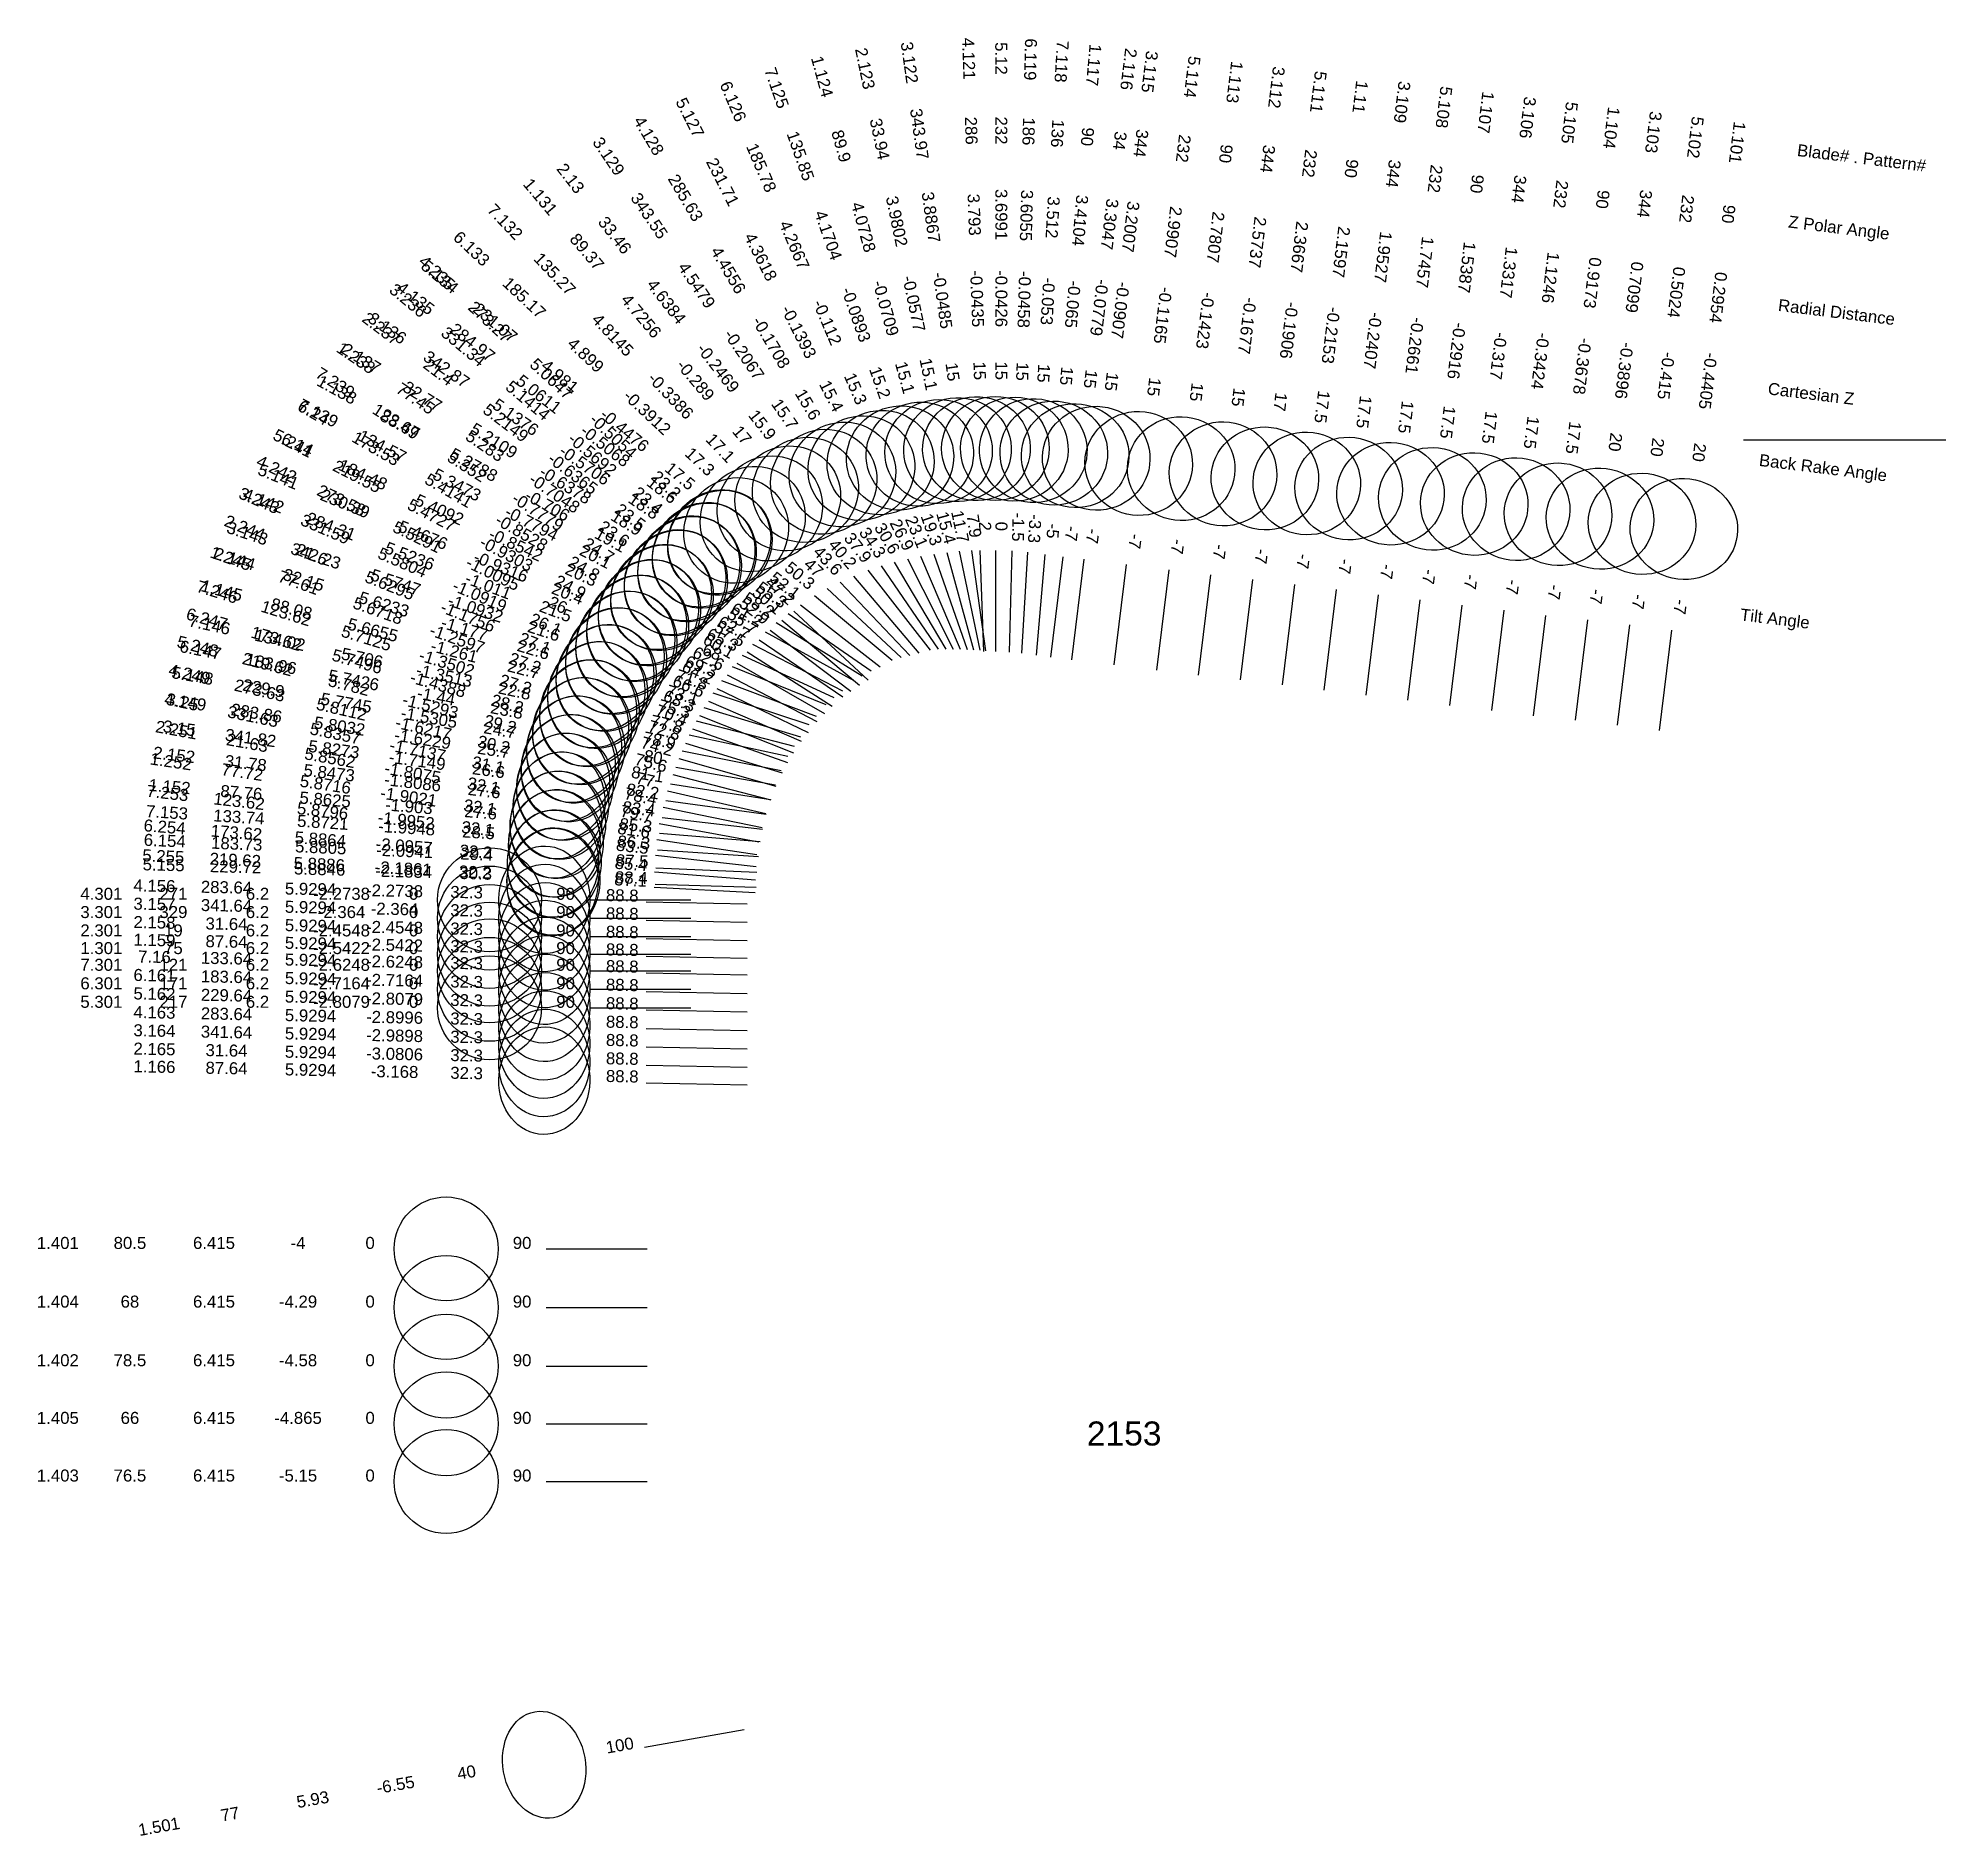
# Model space of a CAD drawing. Header units: inches. Extents: x 27.57 to 37, y 11.1 to 19.99.
import ezdxf
from ezdxf.enums import TextEntityAlignment as Align

# ---------------------------------------------------------------- set-up
doc = ezdxf.new("R2010")
doc.units = ezdxf.units.IN
doc.header["$MEASUREMENT"] = 0
for name, color, linetype, true_color in [('Blade_1', 30, 'Continuous', 0xff7f00), ('Blade_2', 7, 'Continuous', 0xcccc00), ('Blade_3', 7, 'Continuous', 0x00cc00), ('Blade_4', 7, 'Continuous', 0x00cccc), ('Blade_5', 7, 'Continuous', 0x0066cc), ('Blade_6', 190, 'Continuous', 0x7f00ff), ('Blade_7', 7, 'Continuous', 0xcc00cc)]:
    doc.layers.add(name, color=color, linetype=linetype, true_color=true_color)
doc.styles.get("Standard").update_dxf_attribs({"font": 'arial.ttf'})

msp = doc.modelspace()

# ---------------------------------------------------------------- linework, layer by layer
msp.add_line((36, 18), (37, 18))
at = {"layer": 'Blade_1'}
for p, q in [((32.0607, 17.4436), (32.1933, 16.9615)), ((32.5457, 17.4334), (32.5021, 16.9353)), ((33.1579, 17.358), (33.097, 16.8617)), ((31.5996, 17.3266), (31.9226, 16.9449)), ((33.7789, 17.285), (33.718, 16.7887)), ((34.3999, 17.2087), (34.339, 16.7124)), ((35.0213, 17.1325), (34.9604, 16.6362)), ((31.1331, 17.0118), (31.5464, 16.7304)), ((31.1625, 17.0516), (31.6007, 16.8109)), ((35.6432, 17.0598), (35.5823, 16.5635)), ((30.8216, 16.6116), (31.3053, 16.4851)), ((30.8026, 16.5717), (31.2737, 16.4043)), ((30.6393, 16.0554), (31.1375, 16.014)), ((30.6265, 16.0241), (31.1211, 15.9508)), ((30.2945, 15.4578), (30.7945, 15.4578)), ((30.574, 15.4475), (31.0739, 15.4372)), ((30.574, 14.8217), (31.0739, 14.8114)), ((30.0795, 14), (30.5795, 14)), ((30.0795, 13.71), (30.5795, 13.71)), ((30.0795, 13.42), (30.5795, 13.42)), ((30.0795, 13.135), (30.5795, 13.135)), ((30.0795, 12.85), (30.5795, 12.85)), ((30.5659, 11.5374), (31.0583, 11.6243))]:
    msp.add_line(p, q, dxfattribs=at)
for centre, major_axis, ratio in [((31.9272, 17.9291), (0.2565, 0.0705), 0.965258), ((32.5896, 17.935), (0.265, -0.0232), 0.965926), ((33.2193, 17.8577), (0.264, -0.0324), 0.965926), ((33.8403, 17.7847), (0.264, -0.0324), 0.953717), ((31.2744, 17.711), (0.2031, 0.1718), 0.956442), ((34.4613, 17.7084), (0.264, -0.0324), 0.953717), ((35.0827, 17.6322), (0.264, -0.0324), 0.953717), ((35.7046, 17.5595), (0.264, -0.0324), 0.939693), ((30.7212, 17.294), (0.1281, 0.2331), 0.94484), ((30.717, 17.2952), (0.1497, 0.2199), 0.916068), ((30.3282, 16.7403), (0.0891, 0.2506), 0.889747), ((30.3345, 16.739), (0.0673, 0.2573), 0.922522), ((30.1284, 16.0979), (0.039, 0.2631), 0.846848), ((30.1375, 16.097), (0.022, 0.2651), 0.886239), ((29.8, 15.4578), (0, 0.257), 1), ((30.0706, 15.4578), (0.0055, 0.2659), 0.84566), ((30.0706, 14.832), (0.0055, 0.2659), 0.84566), ((29.585, 14), (0, 0.257), 1), ((29.585, 13.71), (0, 0.257), 1), ((29.585, 13.42), (0, 0.257), 1), ((29.585, 13.135), (0, 0.257), 1), ((29.585, 12.85), (0, 0.257), 1), ((30.07, 11.45), (-0.0462, 0.262), 0.766044)]:
    msp.add_ellipse(centre, major_axis=major_axis, ratio=ratio, dxfattribs=at)
at = {"layer": 'Blade_2'}
for p, q in [((32.1222, 17.4493), (32.2239, 16.9598)), ((31.6707, 17.3557), (31.9778, 16.961)), ((32.6339, 17.4224), (32.573, 16.9261)), ((31.217, 17.0969), (31.642, 16.8335)), ((31.1867, 17.0598), (31.5855, 16.7583)), ((30.8383, 16.638), (31.3027, 16.4529)), ((30.8585, 16.6767), (31.3369, 16.5315)), ((30.6528, 16.1334), (31.1495, 16.0757)), ((30.6392, 16.1026), (31.1311, 16.0133)), ((30.2945, 15.5452), (30.7945, 15.5452)), ((30.574, 15.5349), (31.0739, 15.5246)), ((30.574, 14.9091), (31.0739, 14.8988))]:
    msp.add_line(p, q, dxfattribs=at)
for centre, major_axis, ratio in [((32.0198, 17.9423), (0.2604, 0.0541), 0.96554), ((32.6953, 17.9221), (0.264, -0.0324), 0.965926), ((31.3616, 17.7531), (0.21, 0.1633), 0.961858), ((30.7891, 17.3622), (0.1401, 0.2261), 0.945948), ((30.7851, 17.3635), (0.1604, 0.2122), 0.917143), ((30.3705, 16.8244), (0.0985, 0.2471), 0.890432), ((30.3767, 16.823), (0.0773, 0.2545), 0.923232), ((30.1438, 16.1925), (0.0475, 0.2617), 0.847132), ((30.1527, 16.1914), (0.0307, 0.2642), 0.886536), ((29.8, 15.5452), (0, 0.257), 1), ((30.0706, 15.5452), (0.0055, 0.2659), 0.84566), ((30.0706, 14.9194), (0.0055, 0.2659), 0.84566)]:
    msp.add_ellipse(centre, major_axis=major_axis, ratio=ratio, dxfattribs=at)
at = {"layer": 'Blade_3'}
for p, q in [((32.1829, 17.4528), (32.252, 16.9576)), ((31.7361, 17.3775), (32.0181, 16.9646)), ((32.7379, 17.4096), (32.677, 16.9133)), ((33.3649, 17.3326), (33.304, 16.8363)), ((33.9859, 17.2596), (33.925, 16.7633)), ((34.6069, 17.1833), (34.546, 16.687)), ((31.2451, 17.108), (31.6288, 16.7875)), ((31.2761, 17.1425), (31.687, 16.8575)), ((35.2287, 17.1107), (35.1678, 16.6144)), ((30.8818, 16.7084), (31.3408, 16.5101)), ((30.9035, 16.7494), (31.3785, 16.593)), ((30.6574, 16.1847), (31.1471, 16.0838)), ((30.6716, 16.2172), (31.167, 16.1497)), ((30.2945, 15.636), (30.7945, 15.636)), ((30.574, 15.6257), (31.0739, 15.6154)), ((30.574, 14.9999), (31.0739, 14.9896))]:
    msp.add_line(p, q, dxfattribs=at)
for centre, major_axis, ratio in [((32.1133, 17.9515), (0.2634, 0.0368), 0.965748), ((32.7993, 17.9093), (0.264, -0.0324), 0.965926), ((31.4521, 17.7933), (0.2197, 0.15), 0.962594), ((33.4263, 17.8323), (0.264, -0.0324), 0.965926), ((34.0473, 17.7593), (0.264, -0.0324), 0.953717), ((34.6683, 17.683), (0.264, -0.0324), 0.953717), ((35.2901, 17.6104), (0.264, -0.0324), 0.939693), ((30.8624, 17.4294), (0.1516, 0.2186), 0.946928), ((30.8586, 17.4308), (0.1705, 0.2042), 0.918093), ((30.4196, 16.9081), (0.1055, 0.2442), 0.898335), ((30.4253, 16.9068), (0.0832, 0.2527), 0.929776), ((30.1643, 16.2863), (0.0537, 0.2605), 0.855886), ((30.1727, 16.2851), (0.0359, 0.2636), 0.893978), ((29.8, 15.636), (0, 0.257), 1), ((30.0706, 15.636), (0.0055, 0.2659), 0.84566), ((30.0706, 15.0102), (0.0055, 0.2659), 0.84566)]:
    msp.add_ellipse(centre, major_axis=major_axis, ratio=ratio, dxfattribs=at)
at = {"layer": 'Blade_4'}
for p, q in [((32.2246, 17.4533), (32.242, 16.9536)), ((31.8008, 17.3959), (32.0555, 16.9656)), ((31.3364, 17.1841), (31.7311, 16.8772)), ((31.3048, 17.1525), (31.6717, 16.8128)), ((30.9473, 16.8109), (31.415, 16.6339)), ((30.9243, 16.7715), (31.3745, 16.554)), ((30.6794, 16.2649), (31.1665, 16.1522)), ((30.6942, 16.2993), (31.1882, 16.222)), ((30.2945, 15.7262), (30.7945, 15.7262)), ((30.574, 15.7159), (31.0739, 15.7056)), ((30.574, 15.0901), (31.0739, 15.0798))]:
    msp.add_line(p, q, dxfattribs=at)
for centre, major_axis, ratio in [((32.207, 17.9565), (0.2658, 0.0093), 0.965926), ((31.5444, 17.8292), (0.2289, 0.1355), 0.96327), ((30.9389, 17.4932), (0.1633, 0.21), 0.947904), ((30.9353, 17.4946), (0.1807, 0.1952), 0.919039), ((30.4709, 16.9905), (0.1157, 0.2395), 0.899164), ((30.4764, 16.989), (0.0941, 0.2488), 0.930634), ((30.1888, 16.3783), (0.0599, 0.2592), 0.864477), ((30.1968, 16.3771), (0.0411, 0.2628), 0.901249), ((29.8, 15.7262), (0, 0.257), 1), ((30.0706, 15.7262), (0.0055, 0.2659), 0.84566), ((30.0706, 15.1004), (0.0055, 0.2659), 0.84566)]:
    msp.add_ellipse(centre, major_axis=major_axis, ratio=ratio, dxfattribs=at)
at = {"layer": 'Blade_5'}
for p, q in [((32.3011, 17.4539), (32.3012, 16.9539)), ((31.8663, 17.4118), (32.0928, 16.9661)), ((32.9479, 17.3838), (32.887, 16.8875)), ((33.5719, 17.3097), (33.511, 16.8134)), ((31.4064, 17.2308), (31.7911, 16.9114)), ((34.1929, 17.2342), (34.132, 16.7379)), ((34.814, 17.1579), (34.7531, 16.6616)), ((35.4362, 17.0853), (35.3753, 16.589)), ((30.9744, 16.838), (31.4183, 16.6079)), ((30.9992, 16.8796), (31.4627, 16.6922)), ((30.7057, 16.3454), (31.19, 16.221)), ((30.7213, 16.3819), (31.2137, 16.2949)), ((30.6142, 15.7883), (31.1136, 15.7628)), ((30.6187, 15.8028), (31.1185, 15.7891)), ((30.2945, 15.1921), (30.7945, 15.1921)), ((30.574, 15.1818), (31.0739, 15.1715))]:
    msp.add_line(p, q, dxfattribs=at)
for centre, major_axis, ratio in [((32.3009, 17.9574), (0.266, 0.0001), 0.965926), ((31.6382, 17.8607), (0.2371, 0.1205), 0.96388), ((33.0093, 17.8835), (0.264, -0.0324), 0.965926), ((33.6333, 17.8094), (0.264, -0.0324), 0.956305), ((34.2543, 17.7339), (0.264, -0.0324), 0.953717), ((34.8754, 17.6576), (0.264, -0.0324), 0.953717), ((31.019, 17.5524), (0.1699, 0.2047), 0.953766), ((35.4976, 17.585), (0.264, -0.0324), 0.939693), ((30.5273, 17.0697), (0.1224, 0.2362), 0.906881), ((30.5324, 17.0684), (0.0997, 0.2466), 0.93698), ((30.218, 16.4707), (0.0662, 0.2576), 0.87287), ((30.2255, 16.4695), (0.0463, 0.2619), 0.908311), ((30.1114, 15.8139), (0.0135, 0.2657), 0.846467), ((30.1154, 15.8166), (0.0073, 0.2659), 0.863007), ((29.8, 15.1921), (0, 0.257), 1), ((30.0706, 15.1921), (0.0055, 0.2659), 0.84566)]:
    msp.add_ellipse(centre, major_axis=major_axis, ratio=ratio, dxfattribs=at)
at = {"layer": 'Blade_6'}
for p, q in [((32.3813, 17.4509), (32.3682, 16.951)), ((31.9307, 17.4248), (32.1268, 16.9649)), ((31.4691, 17.2653), (31.8347, 16.9242)), ((31.0223, 16.896), (31.4556, 16.6466)), ((31.0484, 16.9357), (31.5028, 16.7271)), ((30.7349, 16.4241), (31.216, 16.288)), ((30.7514, 16.4628), (31.242, 16.3662)), ((30.6156, 15.8643), (31.114, 15.8247)), ((30.6225, 15.8842), (31.122, 15.8626)), ((30.2945, 15.2836), (30.7945, 15.2836)), ((30.574, 15.2733), (31.0739, 15.263))]:
    msp.add_line(p, q, dxfattribs=at)
for centre, major_axis, ratio in [((32.3945, 17.9542), (0.2659, -0.007), 0.965926), ((31.7333, 17.888), (0.2447, 0.1043), 0.96442), ((31.101, 17.6088), (0.1815, 0.1945), 0.954697), ((30.5908, 17.1458), (0.111, 0.2417), 0.937904), ((30.5859, 17.1472), (0.1327, 0.2305), 0.907774), ((30.2504, 16.5612), (0.0724, 0.256), 0.881062), ((30.2574, 16.56), (0.0514, 0.261), 0.915162), ((30.1136, 15.9043), (0.0211, 0.2652), 0.846531), ((30.1195, 15.9059), (0.0115, 0.2658), 0.87095), ((29.8, 15.2836), (0, 0.257), 1), ((30.0706, 15.2836), (0.0055, 0.2659), 0.84566)]:
    msp.add_ellipse(centre, major_axis=major_axis, ratio=ratio, dxfattribs=at)
at = {"layer": 'Blade_7'}
for p, q in [((31.9961, 17.4355), (32.1615, 16.9637)), ((32.459, 17.4443), (32.4302, 16.9452)), ((31.5327, 17.2968), (31.8776, 16.9348)), ((31.0999, 16.9894), (31.5441, 16.7597)), ((31.0728, 16.9517), (31.4945, 16.6831)), ((30.7861, 16.542), (31.2747, 16.4361)), ((30.7684, 16.501), (31.2461, 16.3531)), ((30.6206, 15.9475), (31.1173, 15.8905)), ((30.6303, 15.9729), (31.1293, 15.9408)), ((30.2945, 15.3752), (30.7945, 15.3752)), ((30.574, 15.3649), (31.0739, 15.3546))]:
    msp.add_line(p, q, dxfattribs=at)
for centre, major_axis, ratio in [((32.488, 17.947), (0.2656, -0.0153), 0.965926), ((31.8296, 17.9107), (0.251, 0.088), 0.964877), ((31.1855, 17.6614), (0.1926, 0.1835), 0.955585), ((30.6527, 17.2206), (0.1222, 0.2363), 0.938822), ((30.648, 17.2221), (0.1429, 0.2244), 0.908664), ((30.2875, 16.6498), (0.0786, 0.2541), 0.889047), ((30.294, 16.6487), (0.0564, 0.26), 0.921796), ((30.1204, 16.0048), (0.0303, 0.2643), 0.84669), ((30.1279, 16.0052), (0.0171, 0.2655), 0.878727), ((29.8, 15.3752), (0, 0.257), 1), ((30.0706, 15.3752), (0.0055, 0.2659), 0.84566)]:
    msp.add_ellipse(centre, major_axis=major_axis, ratio=ratio, dxfattribs=at)

# ---------------------------------------------------------------- texts
for s, height, p in [('Blade# . Pattern#', 0.059375, (36.2657, 19.4336)), ('Z Polar Angle', 0.059375, (36.2223, 19.08)), ('Radial Distance', 0.059375, (36.1716, 18.6675)), ('Cartesian Z', 0.059375, (36.121, 18.2549)), ('Back Rake Angle', 0.059375, (36.0775, 17.9013)), ('Tilt Angle', 0.05937, (35.9838, 17.1376))]:
    msp.add_text(s, height=height, rotation=353).set_placement(p, align=Align.MIDDLE_LEFT)
msp.add_text('2153', height=0.11875).set_placement((32.9375, 13.0875), align=Align.MIDDLE_CENTER)
at = {"layer": 'Blade_1'}
for s, rotation, p in [('1.117', 265, (32.7577, 19.8562)), ('1.124', 285.3775, (31.4158, 19.7886)), ('1.113', 263, (33.4543, 19.7718)), ('1.11', 263, (34.0753, 19.6988)), ('1.107', 263, (34.6963, 19.6225)), ('1.104', 263, (35.3177, 19.5463)), ('89.9', 285.3775, (31.5103, 19.4451)), ('90', 265, (32.7266, 19.5013)), ('1.101', 263, (35.9396, 19.4736)), ('90', 263, (33.4109, 19.4182)), ('90', 263, (34.0319, 19.3452)), ('1.131', 310.23571, (30.0287, 19.1832)), ('90', 263, (34.6529, 19.2689)), ('4.0728', 285.3775, (31.6205, 19.0443)), ('3.4104', 265, (32.6904, 19.0872)), ('90', 263, (35.2743, 19.1927)), ('90', 263, (35.8962, 19.12)), ('2.7807', 263, (33.3602, 19.0057)), ('2.1597', 263, (33.9813, 18.9327)), ('89.37', 310.23571, (30.2588, 18.9112)), ('1.5387', 263, (34.6023, 18.8564)), ('0.9173', 263, (35.2237, 18.7802)), ('-0.0709', 285.3775, (31.7307, 18.6436)), ('-0.065', 265, (32.6542, 18.6732)), ('0.2954', 263, (35.8456, 18.7075)), ('4.7256', 310.23571, (30.5273, 18.594)), ('-0.1423', 263, (33.3096, 18.5932)), ('-0.2153', 263, (33.9306, 18.5202)), ('-0.2916', 263, (34.5516, 18.4439)), ('-0.3678', 263, (35.173, 18.3677)), ('1.238', 325.74201, (29.1231, 18.3808)), ('-0.4405', 263, (35.7949, 18.295)), ('1.138', 331.22197, (29.0309, 18.2224)), ('-0.289', 310.23571, (30.7957, 18.2767)), ('15.1', 285.3775, (31.8252, 18.3001)), ('15', 265, (32.6231, 18.3183)), ('77.45', 325.74201, (29.4175, 18.1803)), ('15', 263, (33.2662, 18.2396)), ('17.5', 263, (33.8872, 18.1666)), ('88.67', 331.22197, (29.3431, 18.0509)), ('17.5', 263, (34.5082, 18.0903)), ('5.283', 325.74201, (29.761, 17.9463)), ('17', 310.23571, (31.0259, 18.0047)), ('17.5', 263, (35.1296, 18.0141)), ('5.2788', 331.22197, (29.7074, 17.8508)), ('20', 263, (35.7515, 17.9414)), ('-0.706', 331.22197, (30.0717, 17.6507)), ('-0.7048', 325.74201, (30.1045, 17.7124)), ('15.4', 285.3775, (32.0292, 17.5581)), ('19.1', 331.22197, (30.384, 17.4792)), ('23.6', 325.74201, (30.399, 17.5118)), ('-5', 265, (32.5561, 17.5517)), ('1.245', 340.4389, (28.511, 17.386)), ('40.2', 310.23571, (31.5229, 17.4173)), ('-7', 263, (33.1724, 17.4758)), ('77.61', 340.4389, (28.8466, 17.2667)), ('-7', 263, (33.7934, 17.4028)), ('-7', 263, (34.4144, 17.3265)), ('1.145', 345.34202, (28.4687, 17.227)), ('-7', 263, (35.0358, 17.2503)), ('88.08', 345.34202, (28.8134, 17.1369)), ('5.6718', 340.4389, (29.2383, 17.1275)), ('55.7', 325.74201, (31.035, 17.0787)), ('61.2', 331.22197, (31.0584, 17.1088)), ('-7', 263, (35.6577, 17.1776)), ('5.6655', 345.34202, (29.2155, 17.0317)), ('-1.2597', 340.4389, (29.6299, 16.9884)), ('-1.261', 345.34202, (29.6176, 16.9265)), ('22.7', 345.34202, (29.9623, 16.8364)), ('27.2', 340.4389, (29.9656, 16.8691)), ('75.3', 345.34202, (30.7067, 16.6416)), ('70.4', 340.4389, (30.6907, 16.6115)), ('1.252', 351.5725, (28.2207, 16.3806)), ('1.152', 355.25791, (28.2156, 16.2564)), ('77.72', 351.5725, (28.5731, 16.3283)), ('5.8716', 351.5725, (28.9843, 16.2674)), ('87.76', 355.25791, (28.5706, 16.227)), ('5.8625', 355.25791, (28.9848, 16.1926)), ('-1.9021', 351.5725, (29.3954, 16.2065)), ('-1.903', 355.25791, (29.399, 16.1583)), ('32.1', 351.5725, (29.7478, 16.1543)), ('27.6', 355.25791, (29.754, 16.1288)), ('85.3', 355.25791, (30.5209, 16.0652)), ('81.6', 351.5725, (30.509, 16.0415)), ('1.159', 358.82426, (28.1425, 15.4974)), ('87.64', 358.82426, (28.4987, 15.4901)), ('5.9294', 358.82426, (28.9142, 15.4815)), ('-2.5422', 358.82426, (29.3297, 15.473)), ('32.3', 358.82426, (29.6859, 15.4657)), ('88.8', 358.82426, (30.4553, 15.4499)), ('1.166', 358.82426, (28.1425, 14.8716)), ('87.64', 358.82426, (28.4987, 14.8643)), ('5.9294', 358.82426, (28.9142, 14.8557)), ('-3.168', 358.82426, (29.3297, 14.8472)), ('32.3', 358.82426, (29.6859, 14.8399)), ('88.8', 358.82426, (30.4553, 14.8241)), ('100', 10, (30.4489, 11.5168)), ('40', 10, (29.6911, 11.3832)), ('5.93', 10, (28.9309, 11.2492)), ('-6.55', 10, (29.3403, 11.3213)), ('77', 10, (28.5216, 11.177)), ('1.501', 10, (28.1708, 11.1151))]:
    msp.add_text(s, height=0.05937, rotation=rotation, dxfattribs=at).set_placement(p, align=Align.CENTER)
for s, height, p in [('1.301', 0.05937, (27.8805, 15.4578)), ('75', 0.05937, (28.2368, 15.4578)), ('6.2', 0.05937, (28.6524, 15.4578)), ('-2.5422', 0.05937, (29.068, 15.4578)), ('0', 0.0594, (29.4243, 15.4578)), ('90', 0.05937, (30.1758, 15.4578)), ('1.401', 0.05937, (27.6655, 14)), ('80.5', 0.05937, (28.0218, 14)), ('6.415', 0.05937, (28.4374, 14)), ('-4', 0.05937, (28.853, 14)), ('0', 0.0594, (29.2093, 14)), ('90', 0.05937, (29.9608, 14)), ('1.404', 0.05937, (27.6655, 13.71)), ('68', 0.05937, (28.0218, 13.71)), ('6.415', 0.05937, (28.4374, 13.71)), ('-4.29', 0.05937, (28.853, 13.71)), ('0', 0.0594, (29.2093, 13.71)), ('90', 0.05937, (29.9608, 13.71)), ('1.402', 0.05937, (27.6655, 13.42)), ('78.5', 0.05937, (28.0218, 13.42)), ('6.415', 0.05937, (28.4374, 13.42)), ('-4.58', 0.05937, (28.853, 13.42)), ('0', 0.0594, (29.2093, 13.42)), ('90', 0.05937, (29.9608, 13.42)), ('1.405', 0.05937, (27.6655, 13.135)), ('66', 0.05937, (28.0218, 13.135)), ('6.415', 0.05937, (28.4374, 13.135)), ('-4.865', 0.05937, (28.853, 13.135)), ('0', 0.0594, (29.2093, 13.135)), ('90', 0.05937, (29.9608, 13.135)), ('1.403', 0.05937, (27.6655, 12.85)), ('76.5', 0.05937, (28.0218, 12.85)), ('6.415', 0.05937, (28.4374, 12.85)), ('-5.15', 0.05937, (28.853, 12.85)), ('0', 0.0594, (29.2093, 12.85)), ('90', 0.05937, (29.9608, 12.85))]:
    msp.add_text(s, height=height, dxfattribs=at).set_placement(p, align=Align.CENTER)
at = {"layer": 'Blade_2'}
for s, rotation, p in [('2.123', 281.73612, (31.6275, 19.8305)), ('2.116', 263, (32.9303, 19.8362)), ('33.94', 281.73612, (31.7, 19.4817)), ('34', 263, (32.8869, 19.4826)), ('2.13', 307.8807, (30.1774, 19.2752)), ('3.9802', 281.73612, (31.7845, 19.0747)), ('3.3047', 263, (32.8362, 19.0701)), ('33.46', 307.8807, (30.3962, 18.9941)), ('4.6384', 307.8807, (30.6514, 18.666)), ('-0.0577', 281.73612, (31.8691, 18.6678)), ('-0.0779', 263, (32.7856, 18.6576)), ('2.237', 322.90837, (29.2468, 18.5266)), ('2.137', 328.20809, (29.1499, 18.3782)), ('21.4', 322.90837, (29.5309, 18.3117)), ('-0.2469', 307.8807, (30.9066, 18.338)), ('15.1', 281.73612, (31.9415, 18.319)), ('15', 263, (32.7422, 18.304)), ('32.77', 328.20809, (29.4527, 18.1905)), ('5.2149', 322.90837, (29.8625, 18.0611)), ('15.9', 307.8807, (31.1253, 18.0568)), ('5.2109', 328.20809, (29.806, 17.9715)), ('-0.6378', 328.20809, (30.1593, 17.7526)), ('-0.6365', 322.90837, (30.194, 17.8104)), ('18.9', 328.20809, (30.4621, 17.5649)), ('23.5', 322.90837, (30.4782, 17.5955)), ('11.7', 281.73612, (32.098, 17.5656)), ('2.244', 338.27099, (28.5791, 17.5384)), ('-7', 263, (32.6484, 17.5402)), ('2.144', 343.11156, (28.5314, 17.3832)), ('21.6', 338.27099, (28.91, 17.4065)), ('37.9', 307.8807, (31.5978, 17.4494)), ('32.15', 343.11156, (28.8722, 17.2797)), ('5.6295', 338.27099, (29.2961, 17.2526)), ('5.6233', 343.11156, (29.2699, 17.159)), ('-1.1756', 338.27099, (29.6822, 17.0988)), ('52.9', 322.90837, (31.092, 17.1315)), ('58.2', 328.20809, (31.1161, 17.1595)), ('-1.177', 343.11156, (29.6676, 17.0383)), ('22.6', 343.11156, (30.0085, 16.9348)), ('27.1', 338.27099, (30.0131, 16.9669)), ('73.1', 343.11156, (30.7448, 16.7112)), ('68.3', 338.27099, (30.7279, 16.682)), ('2.251', 349.71327, (28.2463, 16.5369)), ('21.63', 349.71327, (28.5968, 16.4733)), ('2.152', 353.38044, (28.237, 16.4137)), ('31.78', 353.38044, (28.5909, 16.3726)), ('5.8562', 349.71327, (29.0057, 16.3991)), ('5.8473', 353.38044, (29.0038, 16.3247)), ('-1.8086', 353.38044, (29.4166, 16.2768)), ('-1.8075', 349.71327, (29.4147, 16.3249)), ('32.1', 349.71327, (29.7652, 16.2612)), ('27.6', 353.38044, (29.7705, 16.2357)), ('79.7', 349.71327, (30.5223, 16.1238)), ('83.4', 353.38044, (30.5349, 16.147)), ('2.158', 358.82426, (28.1425, 15.5848)), ('31.64', 358.82426, (28.4987, 15.5775)), ('5.9294', 358.82426, (28.9142, 15.5689)), ('-2.4548', 358.82426, (29.3297, 15.5604)), ('32.3', 358.82426, (29.6859, 15.5531)), ('88.8', 358.82426, (30.4553, 15.5373)), ('2.165', 358.82426, (28.1425, 14.959)), ('31.64', 358.82426, (28.4987, 14.9517)), ('5.9294', 358.82426, (28.9142, 14.9431)), ('-3.0806', 358.82426, (29.3297, 14.9346)), ('32.3', 358.82426, (29.6859, 14.9273)), ('88.8', 358.82426, (30.4553, 14.9115))]:
    msp.add_text(s, height=0.05937, rotation=rotation, dxfattribs=at).set_placement(p, align=Align.CENTER)
for s, height, p in [('2.301', 0.05937, (27.8805, 15.5452)), ('19', 0.05937, (28.2368, 15.5452)), ('6.2', 0.05937, (28.6524, 15.5452)), ('-2.4548', 0.05937, (29.068, 15.5452)), ('0', 0.0594, (29.4243, 15.5452)), ('90', 0.05937, (30.1758, 15.5452))]:
    msp.add_text(s, height=height, dxfattribs=at).set_placement(p, align=Align.CENTER)
at = {"layer": 'Blade_3'}
for s, rotation, p in [('3.122', 277.94282, (31.8468, 19.8615)), ('3.115', 263, (33.0343, 19.8234)), ('3.112', 263, (33.6613, 19.7464)), ('3.109', 263, (34.2823, 19.6734)), ('343.97', 277.94282, (31.896, 19.5087)), ('3.106', 263, (34.9033, 19.5971)), ('3.103', 263, (35.5251, 19.5245)), ('344', 263, (32.9909, 19.4698)), ('3.129', 304.33443, (30.3644, 19.3858)), ('344', 263, (33.6179, 19.3928)), ('344', 263, (34.2389, 19.3198)), ('344', 263, (34.8599, 19.2435)), ('343.55', 304.33443, (30.5653, 19.0916)), ('3.8867', 277.94282, (31.9535, 19.097)), ('3.2007', 263, (32.9402, 19.0573)), ('344', 263, (35.4817, 19.1709)), ('2.5737', 263, (33.5672, 18.9803)), ('1.9527', 263, (34.1883, 18.9073)), ('1.3317', 263, (34.8093, 18.831)), ('0.7099', 263, (35.4311, 18.7584)), ('3.236', 320.1361, (29.3783, 18.6669)), ('4.5479', 304.33443, (30.7997, 18.7484)), ('-0.0485', 277.94282, (32.0109, 18.6854)), ('-0.0907', 263, (32.8896, 18.6448)), ('-0.1677', 263, (33.5166, 18.5678)), ('3.136', 325.25817, (29.2777, 18.5284)), ('-0.2407', 263, (34.1376, 18.4948)), ('331.34', 320.1361, (29.6518, 18.4385)), ('-0.2067', 304.33443, (31.0341, 18.4052)), ('-0.317', 263, (34.7586, 18.4185)), ('342.87', 325.25817, (29.5704, 18.3254)), ('-0.3896', 263, (35.3804, 18.3459)), ('15', 277.94282, (32.0601, 18.3326)), ('15', 263, (32.8462, 18.2912)), ('5.1376', 325.25817, (29.912, 18.0885)), ('5.1414', 320.1361, (29.9708, 18.1721)), ('15', 263, (33.4732, 18.2142)), ('17.5', 263, (34.0942, 18.1412)), ('15.7', 304.33443, (31.2351, 18.111)), ('17.5', 263, (34.7152, 18.0649)), ('-0.5692', 320.1361, (30.2898, 17.9057)), ('20', 263, (35.337, 17.9923)), ('-0.5706', 325.25817, (30.2535, 17.8517)), ('3.243', 336.63428, (28.6493, 17.673)), ('23.4', 320.1361, (30.5633, 17.6774)), ('18.8', 325.25817, (30.5462, 17.6487)), ('3.143', 341.77991, (28.5935, 17.5098)), ('331.59', 336.63428, (28.9763, 17.5317)), ('34.3', 304.33443, (31.6691, 17.4756)), ('7.9', 277.94282, (32.1665, 17.5704)), ('-7', 263, (32.7524, 17.5274)), ('342.23', 341.77991, (28.9319, 17.3984)), ('5.5804', 336.63428, (29.3578, 17.3668)), ('-7', 263, (33.3794, 17.4504)), ('5.5747', 341.77991, (29.3266, 17.2684)), ('-7', 263, (34.0004, 17.3774)), ('-1.0919', 336.63428, (29.7394, 17.202)), ('50.1', 320.1361, (31.1539, 17.1841)), ('55.3', 325.25817, (31.1785, 17.2101)), ('-7', 263, (34.6214, 17.3011)), ('-1.0932', 341.77991, (29.7214, 17.1385)), ('-7', 263, (35.2432, 17.2285)), ('21.6', 341.77991, (30.0598, 17.0271)), ('26.1', 336.63428, (30.0664, 17.0607)), ('66.6', 336.63428, (30.7728, 16.7555)), ('71.8', 341.77991, (30.7907, 16.7865)), ('3.25', 348.35697, (28.2754, 16.6755)), ('3.15', 352.24848, (28.2618, 16.5452)), ('331.63', 348.35697, (28.6244, 16.6036)), ('5.8357', 348.35697, (29.0314, 16.5197)), ('341.82', 352.24848, (28.6148, 16.4972)), ('5.8273', 352.24848, (29.0266, 16.4411)), ('-1.7137', 348.35697, (29.4385, 16.4358)), ('-1.7149', 352.24848, (29.4385, 16.385)), ('31.1', 348.35697, (29.7874, 16.3639)), ('26.6', 352.24848, (29.7914, 16.337)), ('78.4', 348.35697, (30.5411, 16.2086)), ('82.2', 352.24848, (30.5539, 16.2332)), ('3.157', 358.82426, (28.1425, 15.6756)), ('341.64', 358.82426, (28.4987, 15.6683)), ('5.9294', 358.82426, (28.9142, 15.6597)), ('-2.364', 358.82426, (29.3297, 15.6512)), ('32.3', 358.82426, (29.6859, 15.6439)), ('88.8', 358.82426, (30.4553, 15.6281)), ('3.164', 358.82426, (28.1425, 15.0498)), ('341.64', 358.82426, (28.4987, 15.0425)), ('5.9294', 358.82426, (28.9142, 15.0339)), ('-2.9898', 358.82426, (29.3297, 15.0254)), ('32.3', 358.82426, (29.6859, 15.0181)), ('88.8', 358.82426, (30.4553, 15.0023))]:
    msp.add_text(s, height=0.05937, rotation=rotation, dxfattribs=at).set_placement(p, align=Align.CENTER)
for s, height, p in [('3.301', 0.05937, (27.8805, 15.636)), ('329', 0.05937, (28.2368, 15.636)), ('6.2', 0.05937, (28.6524, 15.636)), ('-2.364', 0.05937, (29.068, 15.636)), ('0', 0.0594, (29.4243, 15.636)), ('90', 0.05937, (30.1758, 15.636))]:
    msp.add_text(s, height=height, dxfattribs=at).set_placement(p, align=Align.CENTER)
at = {"layer": 'Blade_4'}
for s, height, rotation, p in [('4.121', 0.05937, 272, (32.1397, 19.8838)), ('4.128', 0.05937, 300.61997, (30.5621, 19.4888)), ('286', 0.05937, 272, (32.1521, 19.5278)), ('285.63', 0.05937, 300.61997, (30.7436, 19.1822)), ('3.793', 0.05937, 272, (32.1666, 19.1124)), ('4.235', 0.05937, 317.20503, (29.5202, 18.8048)), ('4.4556', 0.05937, 300.61997, (30.9553, 18.8245)), ('4.135', 0.05937, 322.13034, (29.4165, 18.677)), ('-0.0435', 0.05937, 272, (32.1811, 18.697)), ('273.27', 0.05937, 317.20503, (29.7816, 18.5627)), ('-0.1708', 0.05937, 300.61997, (31.167, 18.4669)), ('284.97', 0.05937, 322.13034, (29.6977, 18.4584)), ('5.0647', 0.05937, 317.20503, (30.0866, 18.2804)), ('5.0611', 0.05937, 322.13034, (30.0258, 18.2032)), ('15', 0.05937, 272, (32.1936, 18.341)), ('15.6', 0.05937, 300.61997, (31.3484, 18.1603)), ('-0.5054', 0.05937, 317.20503, (30.3916, 17.998)), ('-0.5068', 0.05937, 322.13034, (30.3539, 17.9481)), ('4.242', 0.05937, 334.22072, (28.7343, 17.8292)), ('23.2', 0.05937, 317.20503, (30.653, 17.756)), ('4.142', 0.05937, 339.27905, (28.6726, 17.6713)), ('273.58', 0.05937, 334.22072, (29.0551, 17.6742)), ('18.6', 0.05937, 322.13034, (30.6352, 17.7294)), ('284.31', 0.05937, 339.27905, (29.0058, 17.5453)), ('5.5291', 0.05937, 334.22072, (29.4294, 17.4935)), ('30.6', 0.05937, 300.61997, (31.7404, 17.4981)), ('2', 0.0594, 272, (32.2204, 17.572)), ('5.5236', 0.05937, 339.27905, (29.3946, 17.3982)), ('-1.0095', 0.05937, 334.22072, (29.8036, 17.3127)), ('-1.011', 0.05937, 339.27905, (29.7833, 17.2512)), ('47.2', 0.05937, 317.20503, (31.2176, 17.2332)), ('52.1', 0.05937, 322.13034, (31.2426, 17.257)), ('21.5', 0.05937, 339.27905, (30.1165, 17.1251)), ('26', 0.05937, 334.22072, (30.1244, 17.1578)), ('4.249', 0.05937, 346.97725, (28.3099, 16.8129)), ('64.2', 0.05937, 334.22072, (30.8174, 16.8231)), ('69.3', 0.05937, 339.27905, (30.8362, 16.8529)), ('273.63', 0.05937, 346.97725, (28.657, 16.7326)), ('4.149', 0.05937, 351.10717, (28.2915, 16.6752)), ('283.86', 0.05937, 351.10717, (28.6434, 16.6201)), ('5.8112', 0.05937, 346.97725, (29.062, 16.6389)), ('5.8032', 0.05937, 351.10717, (29.0541, 16.5559)), ('-1.6217', 0.05937, 346.97725, (29.4669, 16.5453)), ('-1.6229', 0.05937, 351.10717, (29.4647, 16.4916)), ('30.2', 0.05937, 346.97725, (29.814, 16.465)), ('25.7', 0.05937, 351.10717, (29.8167, 16.4366)), ('81.1', 0.05937, 351.10717, (30.5769, 16.3176)), ('77', 0.05937, 346.97725, (30.5637, 16.2916)), ('4.156', 0.05937, 358.82426, (28.1425, 15.7658)), ('283.64', 0.05937, 358.82426, (28.4987, 15.7585)), ('5.9294', 0.05937, 358.82426, (28.9142, 15.7499)), ('-2.2738', 0.05937, 358.82426, (29.3297, 15.7414)), ('32.3', 0.05937, 358.82426, (29.6859, 15.7341)), ('88.8', 0.05937, 358.82426, (30.4553, 15.7183)), ('4.163', 0.05937, 358.82426, (28.1425, 15.14)), ('283.64', 0.05937, 358.82426, (28.4987, 15.1327)), ('5.9294', 0.05937, 358.82426, (28.9142, 15.1241)), ('-2.8996', 0.05937, 358.82426, (29.3297, 15.1156)), ('32.3', 0.05937, 358.82426, (29.6859, 15.1083)), ('88.8', 0.05937, 358.82426, (30.4553, 15.0925))]:
    msp.add_text(s, height=height, rotation=rotation, dxfattribs=at).set_placement(p, align=Align.CENTER)
for s, height, p in [('4.301', 0.05937, (27.8805, 15.7262)), ('271', 0.05937, (28.2368, 15.7262)), ('6.2', 0.05937, (28.6524, 15.7262)), ('-2.2738', 0.05937, (29.068, 15.7262)), ('0', 0.0594, (29.4243, 15.7262)), ('90', 0.05937, (30.1758, 15.7262))]:
    msp.add_text(s, height=height, dxfattribs=at).set_placement(p, align=Align.CENTER)
at = {"layer": 'Blade_5'}
for s, height, rotation, p in [('5.12', 0.05937, 270.02, (32.3002, 19.8859)), ('5.114', 0.05937, 263, (33.2443, 19.7976)), ('5.111', 0.05937, 263, (33.8683, 19.7235)), ('5.108', 0.05937, 263, (34.4893, 19.648)), ('5.127', 0.05937, 296.9379, (30.7645, 19.58)), ('5.105', 0.05937, 263, (35.1104, 19.5717)), ('232', 0.05937, 270.02, (32.3003, 19.5296)), ('5.102', 0.05937, 263, (35.7326, 19.4991)), ('232', 0.05937, 263, (33.2009, 19.444)), ('232', 0.05937, 263, (33.8249, 19.3699)), ('231.71', 0.05937, 296.9379, (30.9259, 19.2624)), ('232', 0.05937, 263, (34.4459, 19.2944)), ('232', 0.05937, 263, (35.067, 19.2181)), ('3.6991', 0.05937, 270.02, (32.3005, 19.114)), ('2.9907', 0.05937, 263, (33.1502, 19.0315)), ('232', 0.05937, 263, (35.6892, 19.1455)), ('2.3667', 0.05937, 263, (33.7742, 18.9574)), ('4.3618', 0.05937, 296.9379, (31.1142, 18.8918)), ('1.7457', 0.05937, 263, (34.3953, 18.8819)), ('5.134', 0.05937, 320.30085, (29.5352, 18.7842)), ('1.1246', 0.05937, 263, (35.0164, 18.8056)), ('-0.0426', 0.05937, 270.02, (32.3006, 18.6984)), ('0.5024', 0.05937, 263, (35.6386, 18.733)), ('-0.1165', 0.05937, 263, (33.0996, 18.619)), ('-0.1906', 0.05937, 263, (33.7236, 18.5449)), ('231.07', 0.05937, 320.30085, (29.8093, 18.5567)), ('-0.1393', 0.05937, 296.9379, (31.3025, 18.5213)), ('-0.2661', 0.05937, 263, (34.3446, 18.4694)), ('-0.3424', 0.05937, 263, (34.9657, 18.3931)), ('-0.415', 0.05937, 263, (35.5879, 18.3205)), ('4.981', 0.05937, 320.30085, (30.1291, 18.2912)), ('15', 0.05937, 270.02, (32.3008, 18.3421)), ('15', 0.05937, 263, (33.0562, 18.2654)), ('15.4', 0.05937, 296.9379, (31.4639, 18.2037)), ('17', 0.05937, 263, (33.6802, 18.1913)), ('-0.4476', 0.05937, 320.30085, (30.4489, 18.0257)), ('17.5', 0.05937, 263, (34.3012, 18.1158)), ('17.5', 0.05937, 263, (34.9223, 18.0395)), ('5.241', 0.05937, 332.6029, (28.8151, 17.9571)), ('20', 0.05937, 263, (35.5445, 17.9669)), ('5.141', 0.05937, 337.98118, (28.7445, 17.7914)), ('219.55', 0.05937, 332.6029, (29.1314, 17.7932)), ('17.5', 0.05937, 320.30085, (30.723, 17.7982)), ('230.39', 0.05937, 337.98118, (29.0748, 17.6579)), ('5.4727', 0.05937, 332.6029, (29.5004, 17.6019)), ('5.4676', 0.05937, 337.98118, (29.4601, 17.502)), ('26.9', 0.05937, 296.9379, (31.8125, 17.5177)), ('0', 0.0594, 270.02, (32.301, 17.5726)), ('-0.9303', 0.05937, 332.6029, (29.8695, 17.4107)), ('-7', 0.05937, 263, (32.9624, 17.5016)), ('-7', 0.05937, 263, (33.5864, 17.4275)), ('-0.9316', 0.05937, 337.98118, (29.8454, 17.3462)), ('50.3', 0.05937, 320.30085, (31.315, 17.3066)), ('-7', 0.05937, 263, (34.2074, 17.352)), ('20.4', 0.05937, 337.98118, (30.1757, 17.2126)), ('24.9', 0.05937, 332.6029, (30.1857, 17.2467)), ('-7', 0.05937, 263, (34.8285, 17.2757)), ('-7', 0.05937, 263, (35.4507, 17.2031)), ('5.248', 0.05937, 345.59184, (28.3502, 16.9506)), ('68', 0.05937, 337.98118, (30.8891, 16.9242)), ('219.62', 0.05937, 345.59184, (28.6952, 16.8619)), ('62.6', 0.05937, 332.6029, (30.8689, 16.8926)), ('5.148', 0.05937, 349.97829, (28.3264, 16.8051)), ('229.9', 0.05937, 349.97829, (28.6772, 16.7431)), ('5.782', 0.05937, 345.59184, (29.0978, 16.7585)), ('5.7745', 0.05937, 349.97829, (29.0865, 16.6708)), ('-1.5293', 0.05937, 345.59184, (29.5003, 16.6551)), ('-1.5305', 0.05937, 349.97829, (29.4958, 16.5984)), ('29.2', 0.05937, 345.59184, (29.8454, 16.5664)), ('24.7', 0.05937, 349.97829, (29.8466, 16.5365)), ('75.6', 0.05937, 345.59184, (30.5907, 16.375)), ('80', 0.05937, 349.97829, (30.6044, 16.4025)), ('5.255', 0.05937, 357.08438, (28.1854, 15.912)), ('219.62', 0.05937, 357.08438, (28.5412, 15.8939)), ('5.155', 0.05937, 358.42767, (28.1876, 15.8695)), ('229.72', 0.05937, 358.42767, (28.5437, 15.8597)), ('5.8886', 0.05937, 357.08438, (28.9562, 15.8727)), ('5.8846', 0.05937, 358.42767, (28.9592, 15.8483)), ('-2.1861', 0.05937, 357.08438, (29.3713, 15.8516)), ('-2.1834', 0.05937, 358.42767, (29.3747, 15.8369)), ('32.2', 0.05937, 357.08438, (29.7271, 15.8335)), ('30.3', 0.05937, 358.42767, (29.7308, 15.8272)), ('87.1', 0.05937, 357.08438, (30.4956, 15.7943)), ('88.4', 0.05937, 358.42767, (30.5, 15.806)), ('5.162', 0.05937, 358.82426, (28.1425, 15.2317)), ('229.64', 0.05937, 358.82426, (28.4987, 15.2244)), ('5.9294', 0.05937, 358.82426, (28.9142, 15.2158)), ('-2.8079', 0.05937, 358.82426, (29.3297, 15.2073)), ('32.3', 0.05937, 358.82426, (29.6859, 15.2)), ('88.8', 0.05937, 358.82426, (30.4553, 15.1842))]:
    msp.add_text(s, height=height, rotation=rotation, dxfattribs=at).set_placement(p, align=Align.CENTER)
for s, height, p in [('5.301', 0.05937, (27.8805, 15.1921)), ('217', 0.05937, (28.2368, 15.1921)), ('6.2', 0.05937, (28.6524, 15.1921)), ('-2.8079', 0.05937, (29.068, 15.1921)), ('0', 0.0594, (29.4243, 15.1921)), ('90', 0.05937, (30.1758, 15.1921))]:
    msp.add_text(s, height=height, dxfattribs=at).set_placement(p, align=Align.CENTER)
at = {"layer": 'Blade_6'}
for s, rotation, p in [('6.119', 268.5, (32.445, 19.882)), ('6.126', 293.08943, (30.977, 19.662)), ('186', 268.5, (32.4356, 19.5259)), ('185.78', 293.08943, (31.1167, 19.3343)), ('3.6055', 268.5, (32.4248, 19.1104)), ('4.2667', 293.08943, (31.2797, 18.952)), ('6.133', 316.98306, (29.691, 18.9244)), ('185.17', 316.98306, (29.9514, 18.6814)), ('-0.0458', 268.5, (32.4139, 18.6949)), ('-0.112', 293.08943, (31.4427, 18.5696)), ('4.899', 316.98306, (30.2553, 18.3979)), ('15.3', 293.08943, (31.5824, 18.2419)), ('15', 268.5, (32.4046, 18.3388)), ('-0.3912', 316.98306, (30.5592, 18.1143)), ('6.24', 330.07339, (28.9146, 18.1093)), ('6.14', 335.33977, (28.8382, 17.9504)), ('173.53', 330.07339, (29.2233, 17.9316)), ('17.3', 316.98306, (30.8197, 17.8713)), ('184.48', 335.33977, (29.1619, 17.8018)), ('5.4141', 330.07339, (29.5835, 17.7242)), ('5.4092', 335.33977, (29.5396, 17.6284)), ('-0.8542', 335.33977, (29.9174, 17.455)), ('-0.8528', 330.07339, (29.9437, 17.5169)), ('23.1', 293.08943, (31.8842, 17.5341)), ('-1.5', 268.5, (32.3844, 17.5696)), ('20.3', 335.33977, (30.2411, 17.3063)), ('24.8', 330.07339, (30.2525, 17.3391)), ('47', 316.98306, (31.3823, 17.3463)), ('6.247', 344.20077, (28.3947, 17.0862)), ('173.62', 344.20077, (28.7375, 16.9892)), ('6.147', 348.86423, (28.3652, 16.9325)), ('60.1', 330.07339, (30.9194, 16.9552)), ('65.3', 335.33977, (30.9404, 16.9853)), ('183.96', 348.86423, (28.7147, 16.8637)), ('5.7496', 344.20077, (29.1375, 16.8761)), ('5.7426', 348.86423, (29.1225, 16.7834)), ('-1.4388', 344.20077, (29.5374, 16.7629)), ('-1.44', 348.86423, (29.5303, 16.7031)), ('23.8', 348.86423, (29.8799, 16.6343)), ('28.2', 344.20077, (29.8802, 16.6659)), ('74.2', 344.20077, (30.6206, 16.4564)), ('78.9', 348.86423, (30.6349, 16.4857)), ('6.254', 355.4491, (28.1912, 16.0573)), ('6.154', 357.52797, (28.1928, 15.9891)), ('173.62', 355.4491, (28.5463, 16.029)), ('183.73', 357.52797, (28.5487, 15.9737)), ('5.8864', 355.4491, (28.9607, 15.9961)), ('5.8805', 357.52797, (28.9639, 15.9558)), ('-2.0957', 355.4491, (29.375, 15.9631)), ('-2.0941', 357.52797, (29.3792, 15.9379)), ('32.2', 355.4491, (29.7301, 15.9348)), ('29.4', 357.52797, (29.7351, 15.9225)), ('87.5', 357.52797, (30.5039, 15.8893)), ('85.4', 355.4491, (30.4972, 15.8738)), ('6.161', 358.82426, (28.1425, 15.3232)), ('183.64', 358.82426, (28.4987, 15.3159)), ('5.9294', 358.82426, (28.9142, 15.3073)), ('-2.7164', 358.82426, (29.3297, 15.2988)), ('32.3', 358.82426, (29.6859, 15.2915)), ('88.8', 358.82426, (30.4553, 15.2757))]:
    msp.add_text(s, height=0.05937, rotation=rotation, dxfattribs=at).set_placement(p, align=Align.CENTER)
for s, height, p in [('6.301', 0.05937, (27.8805, 15.2836)), ('171', 0.05937, (28.2368, 15.2836)), ('6.2', 0.05937, (28.6524, 15.2836)), ('-2.7164', 0.05937, (29.068, 15.2836)), ('0', 0.0594, (29.4243, 15.2836)), ('90', 0.05937, (30.1758, 15.2836))]:
    msp.add_text(s, height=height, dxfattribs=at).set_placement(p, align=Align.CENTER)
at = {"layer": 'Blade_7'}
for s, rotation, p in [('7.118', 266.7, (32.599, 19.8723)), ('7.125', 289.31397, (31.1917, 19.7307)), ('136', 266.7, (32.5785, 19.5166)), ('135.85', 289.31397, (31.3096, 19.3945)), ('7.132', 313.60575, (29.8554, 19.0578)), ('3.512', 266.7, (32.5546, 19.1017)), ('4.1704', 289.31397, (31.447, 19.0022)), ('135.27', 313.60575, (30.1011, 18.7999)), ('-0.053', 266.7, (32.5306, 18.6868)), ('-0.0893', 289.31397, (31.5845, 18.61)), ('4.8145', 313.60575, (30.3878, 18.4989)), ('7.239', 327.51483, (29.0213, 18.2578)), ('-0.3386', 313.60575, (30.6744, 18.198)), ('15.2', 289.31397, (31.7023, 18.2738)), ('15', 266.7, (32.5101, 18.3311)), ('7.139', 332.66032, (28.9396, 18.1063)), ('123.49', 327.51483, (29.3218, 18.0665)), ('134.57', 332.66032, (29.2561, 17.9427)), ('17.1', 313.60575, (30.9201, 17.94)), ('5.352', 327.51483, (29.6724, 17.8433)), ('5.3473', 332.66032, (29.6253, 17.7518)), ('-0.7794', 332.66032, (29.9945, 17.5609)), ('-0.7779', 327.51483, (30.023, 17.6201)), ('19.3', 289.31397, (31.9568, 17.5476)), ('-3.3', 266.7, (32.4658, 17.5629)), ('20.1', 332.66032, (30.3109, 17.3973)), ('24.7', 327.51483, (30.3235, 17.4287)), ('43.6', 313.60575, (31.4508, 17.3828)), ('7.246', 342.80405, (28.4452, 17.22)), ('123.62', 342.80405, (28.7855, 17.1146)), ('7.146', 347.76778, (28.4093, 17.0573)), ('5.7125', 342.80405, (29.1825, 16.9918)), ('57.5', 327.51483, (30.9726, 17.0154)), ('62.7', 332.66032, (30.9945, 17.0439)), ('134.02', 347.76778, (28.7574, 16.9818)), ('5.706', 347.76778, (29.1636, 16.8938)), ('-1.3502', 342.80405, (29.5796, 16.8689)), ('-1.3513', 347.76778, (29.5698, 16.8057)), ('22.8', 347.76778, (29.918, 16.7302)), ('27.2', 342.80405, (29.9199, 16.7636)), ('72.8', 342.80405, (30.655, 16.5361)), ('77.8', 347.76778, (30.67, 16.5672)), ('7.253', 353.46084, (28.2044, 16.2244)), ('123.62', 353.46084, (28.5583, 16.1839)), ('7.153', 356.31826, (28.2034, 16.129)), ('133.74', 356.31826, (28.5589, 16.1062)), ('5.8796', 353.46084, (28.9713, 16.1365)), ('5.8721', 356.31826, (28.9736, 16.0795)), ('-1.9952', 353.46084, (29.3842, 16.0892)), ('-1.9948', 356.31826, (29.3884, 16.0528)), ('32.1', 353.46084, (29.7381, 16.0486)), ('28.5', 356.31826, (29.7439, 16.0299)), ('86.3', 356.31826, (30.5118, 15.9805)), ('83.5', 353.46084, (30.5026, 15.961)), ('7.16', 358.82426, (28.1425, 15.4148)), ('133.64', 358.82426, (28.4987, 15.4075)), ('5.9294', 358.82426, (28.9142, 15.3989)), ('-2.6248', 358.82426, (29.3297, 15.3904)), ('32.3', 358.82426, (29.6859, 15.3831)), ('88.8', 358.82426, (30.4553, 15.3673))]:
    msp.add_text(s, height=0.05937, rotation=rotation, dxfattribs=at).set_placement(p, align=Align.CENTER)
for s, height, p in [('7.301', 0.05937, (27.8805, 15.3752)), ('121', 0.05937, (28.2368, 15.3752)), ('6.2', 0.05937, (28.6524, 15.3752)), ('-2.6248', 0.05937, (29.068, 15.3752)), ('0', 0.0594, (29.4243, 15.3752)), ('90', 0.05937, (30.1758, 15.3752))]:
    msp.add_text(s, height=height, dxfattribs=at).set_placement(p, align=Align.CENTER)

doc.saveas('drawing.dxf')
